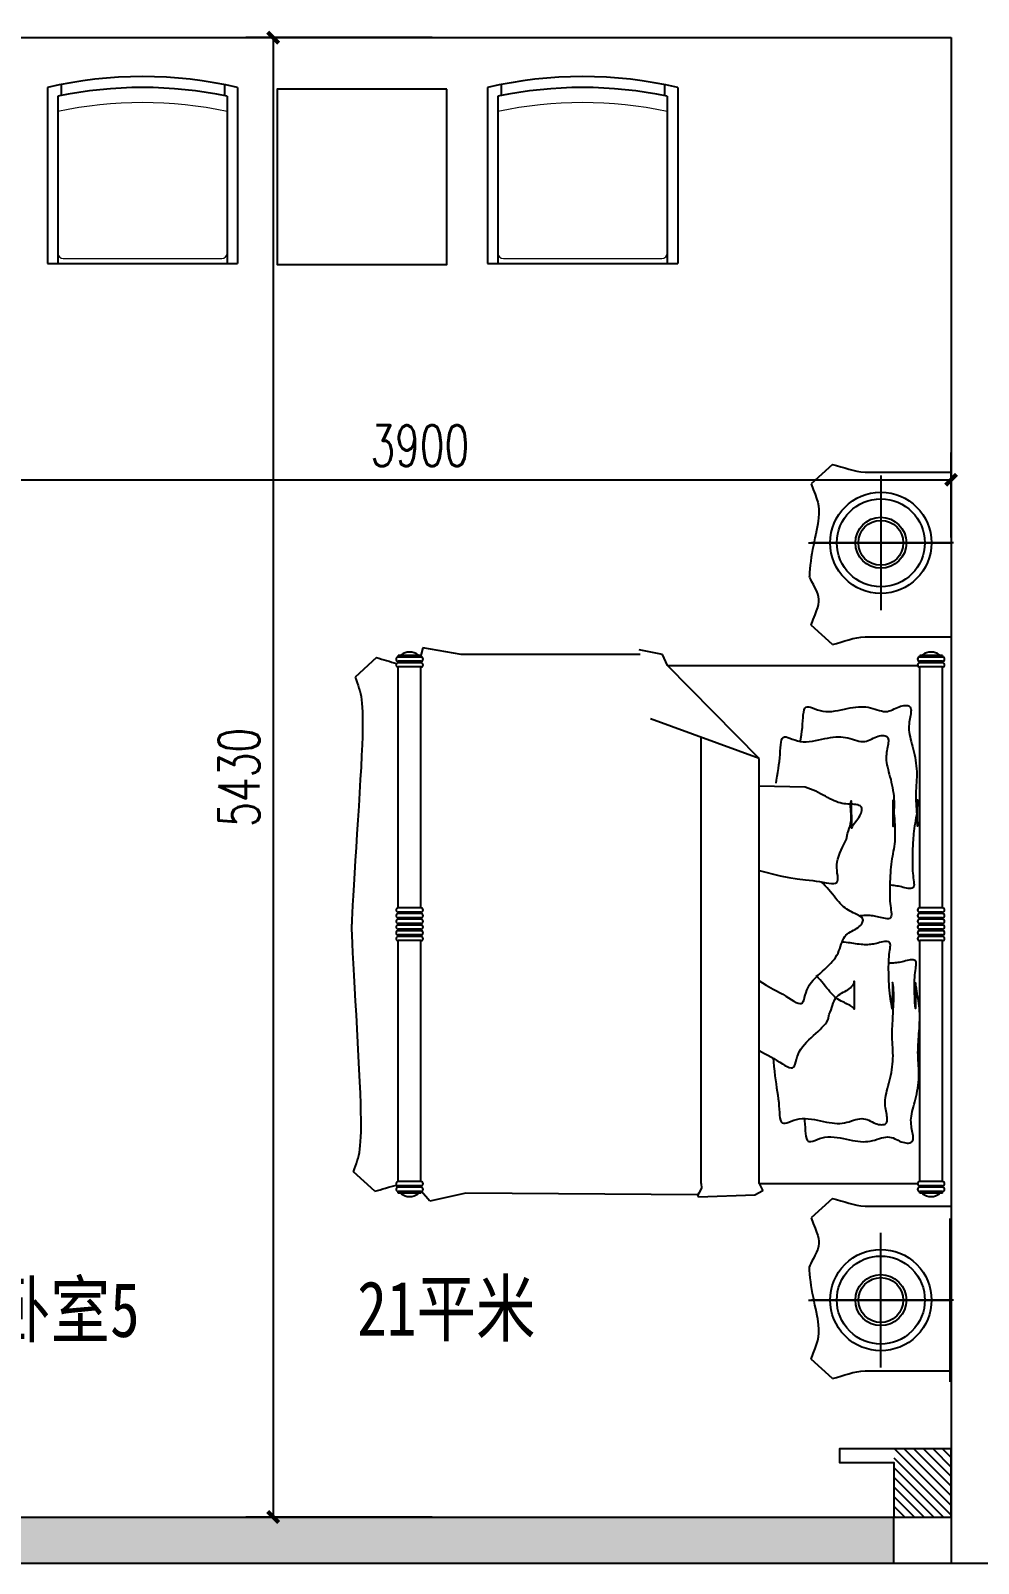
# Model space of a CAD drawing. Header units: millimetres. Extents: x 561810 to 956823, y -438984 to -391712.
# Drawn here: x 577811 to 581290, y -414803 to -409177 of the extents above; entities that cross this region are included whole.
import ezdxf

# ---------------------------------------------------------------- set-up
doc = ezdxf.new("R2010")
doc.units = ezdxf.units.MM
doc.header["$LTSCALE"] = 10
doc.header["$MEASUREMENT"] = 0
doc.layers.get('0').update_dxf_attribs({"linetype": 'CONTINUOUS'})
doc.layers.get('DEFPOINTS').update_dxf_attribs({"color": 1, "linetype": 'CONTINUOUS'})
for name, color, linetype in [('PUB_DIM', 3, 'CONTINUOUS'), ('WALL', 7, 'CONTINUOUS'), ('WINDOW', 4, 'CONTINUOUS'), ('填充', 8, 'CONTINUOUS'), ('墙', 7, 'CONTINUOUS')]:
    doc.layers.add(name, color=color, linetype=linetype)
doc.layers.add('细线', color=250, linetype='CONTINUOUS', lineweight=5)
doc.styles.add('12', font='', dxfattribs={"width": 0.8})
doc.styles.add('_TCH_DIM_T3', font='SIMPLEX', dxfattribs={"width": 0.705882, "bigfont": 'GBCBIG'})
doc.styles.get('12').set_extended_font_data('SimSun')
doc.dimstyles.new('_TCH_ARCH&&100', dxfattribs={"dimtxt": 297.5, "dimasz": 100, "dimexe": 250, "dimexo": 300, "dimgap": 126.25, "dimtad": 1, "dimdec": 0, "dimzin": 0, "dimdsep": 46, "dimtxsty": '_TCH_DIM_T3', "dimblk": 'ARCHTICK', "dimcen": 0.09, "dimclrt": 7, "dimazin": 0, "dimtfac": 1, "dimtdec": 0, "dimtix": 1, "dimtmove": 0, "dimatfit": 3, "dimldrblk": 'ARCHTICK', "dimfxl": 0, "dimtolj": 1, "dimtzin": 0, "dimarcsym": 0})

# ---------------------------------------------------------------- blocks, each defined once
blk = doc.blocks.new('_ARCHTICK')
at = {"color": 0, "linetype": 'ByBlock', "const_width": 0.4}
blk.add_lwpolyline([(-0.5, -0.5), (0.5, 0.5)], dxfattribs=at)
blk = doc.blocks.new('*D916')
at = {"layer": 'DEFPOINTS', "color": 0}
for p in [(581189.9, -410825.4), (577289.9, -410902.8), (581189.9, -411137.8)]:
    blk.add_point(p, dxfattribs=at)
at = {"layer": 'PUB_DIM', "color": 0, "lineweight": -2}
for p, q in [((577289.9, -410802.8), (577289.9, -410725.4)), ((581189.9, -411037.8), (581189.9, -410725.4))]:
    blk.add_line(p, q, dxfattribs=at)
at = {"layer": 'PUB_DIM', "color": 8, "lineweight": -2}
blk.add_line((577289.9, -410825.4), (581189.9, -410825.4), dxfattribs=at)
at = {"layer": 'PUB_DIM', "color": 8, "lineweight": -2, "xscale": 40, "yscale": 40, "zscale": 40, "rotation": 180}
blk.add_blockref('_ARCHTICK', (577289.9, -410825.4), dxfattribs=at)
at = {"layer": 'PUB_DIM', "color": 8, "lineweight": -2, "xscale": 40, "yscale": 40, "zscale": 40}
blk.add_blockref('_ARCHTICK', (581189.9, -410825.4), dxfattribs=at)
at = {"layer": 'PUB_DIM', "color": 142, "insert": (579239.9, -410700.4), "char_height": 150, "attachment_point": 5, "style": '_TCH_DIM_T3'}
blk.add_mtext('\\A1;3900', dxfattribs=at)
blk = doc.blocks.new('*D917')
at = {"layer": 'DEFPOINTS', "color": 0}
for p in [(579384.9, -409202.8), (578701.4, -414632.8), (579384.9, -414632.8)]:
    blk.add_point(p, dxfattribs=at)
at = {"layer": 'PUB_DIM', "color": 0, "lineweight": -2}
for p, q in [((579284.9, -409202.8), (578601.4, -409202.8)), ((579284.9, -414632.8), (578601.4, -414632.8))]:
    blk.add_line(p, q, dxfattribs=at)
at = {"layer": 'PUB_DIM', "color": 8, "lineweight": -2}
blk.add_line((578701.4, -409202.8), (578701.4, -414632.8), dxfattribs=at)
at = {"layer": 'PUB_DIM', "color": 8, "lineweight": -2, "xscale": 40, "yscale": 40, "zscale": 40}
for p, rotation in [((578701.4, -409202.8), 90), ((578701.4, -414632.8), 270)]:
    blk.add_blockref('_ARCHTICK', p, dxfattribs=dict(at, rotation=rotation))
at = {"layer": 'PUB_DIM', "color": 142, "insert": (578576.4, -411917.8), "char_height": 150, "attachment_point": 5, "rotation": 90, "style": '_TCH_DIM_T3'}
blk.add_mtext('\\A1;5430', dxfattribs=at)

msp = doc.modelspace()

# ---------------------------------------------------------------- hatches: boundary and pattern name
h = msp.add_hatch()
h.set_pattern_fill('ANSI31', color=250, scale=200, angle=-90, style=0)
h.set_pattern_definition([(315, (581189.9, -414802.755), (17.6777, 17.6777), [])])
h.paths.add_polyline_path([(580979.9, -414382.8), (580979.9, -414632.8), (581189.9, -414632.8), (581189.9, -414382.8)])
h = msp.add_hatch()
h.set_pattern_fill('AR-CONC', color=250, scale=20, style=0)
h.set_pattern_definition([(50, (579979.9, -414802.76), (143.452, -12.5504), [15, -165]), (355, (579979.9, -414802.76), (-27.7503, 150.4384), [12, -132]), (100.4514, (579991.86, -414803.8), (115.702, 137.888), [12.748, -140.2284]), (46.184, (579979.9, -414762.76), (213.448, -33.104), [22.5, -247.5]), (96.6356, (579997.69, -414765.51), (186.9325, 194.824), [19.122, -210.343]), (351.184, (579979.9, -414762.76), (186.932, 194.824), [18, -198]), (21, (579999.9, -414772.76), (119.3814, -80.5238), [15, -165]), (326, (579999.9, -414772.76), (48.663, 145.03), [12, -132]), (71.4514, (580009.85, -414779.47), (168.0445, 64.506), [12.748, -140.2284]), (37.5, (579979.9, -414802.755), (2.43197, 66.57877), [0, -130.4, 0, -134, 0, -132.5]), (7.5, (579979.9, -414802.755), (52.6139, 78.8823), [0, -76.4, 0, -127.4, 0, -50.5]), (327.5, (579935.3, -414802.755), (106.7645, -4.511), [0, -50, 0, -156, 0, -207]), (317.5, (579915.3, -414802.755), (116.6372, 20.021), [0, -65, 0, -103.6, 0, -147])])
h.paths.add_polyline_path([(574979.9, -414632.8), (574979.9, -414802.8), (575014.9, -414802.8), (580979.9, -414802.8), (580979.9, -414632.8)])

# ---------------------------------------------------------------- linework, layer by layer
at = {"layer": 'WALL'}
for p, q in [((575869.9, -409202.8), (581189.9, -409202.8)), ((581189.9, -409202.8), (581189.9, -414802.8)), ((577289.9, -414632.8), (581189.9, -414632.8))]:
    msp.add_line(p, q, dxfattribs=at)
at = {"layer": 'WINDOW'}
msp.add_line((599009.9, -414802.8), (562009.9, -414802.8), dxfattribs=at)
at = {"layer": '填充', "color": 142, "ltscale": 0.01}
for p, q in [((577923.4, -409374.8), (577923.4, -409415.6)), ((578522.7, -409375.3), (578522.7, -409416.1)), ((579538.9, -409374.8), (579538.9, -409415.6)), ((580138.2, -409375.3), (580138.2, -409416.1)), ((577872.8, -409385.6), (577872.8, -410031.6)), ((577911, -409418.1), (577911, -410031.6)), ((578532.8, -409418.1), (578532.8, -410031.6)), ((578571, -409385.6), (578571, -410031.6)), ((579488.2, -409385.6), (579488.2, -410031.6)), ((579526.4, -409418.1), (579526.4, -410031.6)), ((580148.2, -409418.1), (580148.2, -410031.6)), ((580186.4, -409385.6), (580186.4, -410031.6)), ((577872.8, -410031.6), (578571, -410031.6)), ((579488.2, -410031.6), (580186.4, -410031.6)), ((580755, -410769.4), (580676.5, -410840.4)), ((580874.2, -410797.6), (581189.9, -410797.6)), ((580932, -410810.1), (580932, -411303.9)), ((580666, -411057), (581186.1, -411057)), ((581198.1, -411057), (580678, -411057)), ((580755, -411430.1), (580676.5, -411359.1)), ((580874.2, -411401.9), (581189.9, -411401.9)), ((579250.7, -411442), (579244, -411470.9)), ((579391.2, -411466.4), (579250.7, -411442)), ((580130.5, -411466.4), (580045.4, -411449.4)), ((579080.7, -411478.5), (579002.3, -411549.5)), ((579160.5, -411476.1), (579160.5, -411470.9)), ((579244, -411470.9), (579160.5, -411470.9)), ((579160.5, -411470.9), (579160.5, -411476.1)), ((579244, -411476.1), (579160.5, -411476.1)), ((579160.5, -411497), (579160.5, -411491.8)), ((579160.5, -411491.8), (579160.5, -411497)), ((579244, -411491.8), (579160.5, -411491.8)), ((579244, -411497), (579160.5, -411497)), ((579244, -411512.7), (579160.5, -411512.7)), ((579160.5, -412397.1), (579160.5, -411512.7)), ((579170.9, -411468.2), (579170.9, -411470.9)), ((579233.6, -411468.2), (579233.6, -411470.9)), ((579244, -411476.1), (579244, -411470.9)), ((579244, -411470.9), (579244, -411476.1)), ((579244, -411497), (579244, -411491.8)), ((579244, -411491.8), (579244, -411497)), ((579244, -411491.8), (579244, -411497)), ((579244, -412397.1), (579244, -411512.7)), ((580048.2, -411466.4), (579391.2, -411466.4)), ((580149.5, -411506.7), (580130.5, -411466.4)), ((580149.5, -411506.7), (581067.1, -411506.7)), ((580485.9, -411849.2), (580149.5, -411506.7)), ((581158.3, -411470.9), (581074.7, -411470.9)), ((581074.7, -411476.1), (581074.7, -411470.9)), ((581074.7, -411470.9), (581074.7, -411476.1)), ((581158.3, -411476.1), (581074.7, -411476.1)), ((581158.3, -411491.8), (581074.7, -411491.8)), ((581074.7, -411497), (581074.7, -411491.8)), ((581074.7, -411491.8), (581074.7, -411497)), ((581158.3, -411497), (581074.7, -411497)), ((581158.3, -411512.7), (581074.7, -411512.7)), ((581074.7, -412397.1), (581074.7, -411512.7)), ((581085.2, -411468.2), (581085.2, -411470.9)), ((581147.8, -411468.2), (581147.8, -411470.9)), ((581158.3, -411476.1), (581158.3, -411470.9)), ((581158.3, -411470.9), (581158.3, -411476.1)), ((581158.3, -411497), (581158.3, -411491.8)), ((581158.3, -411491.8), (581158.3, -411497)), ((581158.3, -411491.8), (581158.3, -411497)), ((581158.3, -412397.1), (581158.3, -411512.7)), ((580485.9, -411849.2), (580086.8, -411703.4)), ((580272.9, -413408.7), (580272.9, -411771.4)), ((580485.9, -413408.7), (580485.9, -411849.2)), ((579244, -412397.1), (579160.5, -412397.1)), ((579160.5, -412418), (579160.5, -412412.8)), ((579160.5, -412418), (579160.5, -412412.8)), ((579244, -412412.8), (579160.5, -412412.8)), ((579244, -412418), (579244, -412412.8)), ((579244, -412418), (579244, -412412.8)), ((581158.3, -412397.1), (581074.7, -412397.1)), ((581158.3, -412412.8), (581074.7, -412412.8)), ((581074.7, -412418), (581074.7, -412412.8)), ((581074.7, -412418), (581074.7, -412412.8)), ((581158.3, -412418), (581158.3, -412412.8)), ((581158.3, -412418), (581158.3, -412412.8)), ((579244, -412418), (579160.5, -412418)), ((579160.5, -412438.9), (579160.5, -412433.7)), ((579160.5, -412438.9), (579160.5, -412433.7)), ((579244, -412433.7), (579160.5, -412433.7)), ((579244, -412438.9), (579160.5, -412438.9)), ((579160.5, -412459.8), (579160.5, -412454.6)), ((579244, -412454.6), (579160.5, -412454.6)), ((579244, -412459.8), (579160.5, -412459.8)), ((579244, -412438.9), (579244, -412433.7)), ((579244, -412438.9), (579244, -412433.7)), ((579244, -412459.8), (579244, -412454.6)), ((579244, -412459.8), (579244, -412454.6)), ((581158.3, -412418), (581074.7, -412418)), ((581158.3, -412433.7), (581074.7, -412433.7)), ((581074.7, -412438.9), (581074.7, -412433.7)), ((581074.7, -412438.9), (581074.7, -412433.7)), ((581158.3, -412438.9), (581074.7, -412438.9)), ((581158.3, -412454.6), (581074.7, -412454.6)), ((581074.7, -412459.8), (581074.7, -412454.6)), ((581158.3, -412459.8), (581074.7, -412459.8)), ((581158.3, -412438.9), (581158.3, -412433.7)), ((581158.3, -412438.9), (581158.3, -412433.7)), ((581158.3, -412459.8), (581158.3, -412454.6)), ((581158.3, -412459.8), (581158.3, -412454.6)), ((579160.5, -412480.7), (579160.5, -412475.5)), ((579160.5, -412480.7), (579160.5, -412475.5)), ((579244, -412475.5), (579160.5, -412475.5)), ((579244, -412480.7), (579160.5, -412480.7)), ((579160.5, -412501.6), (579160.5, -412496.4)), ((579160.5, -412501.6), (579160.5, -412496.4)), ((579244, -412496.4), (579160.5, -412496.4)), ((579244, -412501.6), (579160.5, -412501.6)), ((579244, -412517.2), (579160.5, -412517.2)), ((579160.5, -413401.7), (579160.5, -412517.2)), ((579244, -412480.7), (579244, -412475.5)), ((579244, -412480.7), (579244, -412475.5)), ((579244, -412501.6), (579244, -412496.4)), ((579244, -412501.6), (579244, -412496.4)), ((579244, -413401.7), (579244, -412517.2)), ((581158.3, -412475.5), (581074.7, -412475.5)), ((581074.7, -412480.7), (581074.7, -412475.5)), ((581074.7, -412480.7), (581074.7, -412475.5)), ((581158.3, -412480.7), (581074.7, -412480.7)), ((581158.3, -412496.4), (581074.7, -412496.4)), ((581074.7, -412501.6), (581074.7, -412496.4)), ((581074.7, -412501.6), (581074.7, -412496.4)), ((581158.3, -412501.6), (581074.7, -412501.6)), ((581158.3, -412517.2), (581074.7, -412517.2)), ((581074.7, -413401.7), (581074.7, -412517.2)), ((581158.3, -412480.7), (581158.3, -412475.5)), ((581158.3, -412480.7), (581158.3, -412475.5)), ((581158.3, -412501.6), (581158.3, -412496.4)), ((581158.3, -412501.6), (581158.3, -412496.4)), ((581158.3, -413401.7), (581158.3, -412517.2)), ((579074.6, -413436.8), (578996.1, -413365.9)), ((579156.8, -413421.6), (579156.8, -413416.4)), ((579244, -413401.7), (579160.5, -413401.7)), ((579244, -413417.3), (579160.5, -413417.3)), ((579160.5, -413422.6), (579160.5, -413417.3)), ((579244, -413422.6), (579160.5, -413422.6)), ((579244, -413422.6), (579244, -413417.3)), ((579244, -413422.6), (579244, -413417.3)), ((580273.7, -413425.2), (580264.4, -413443.8)), ((580272.9, -413408.7), (580273.7, -413425.2)), ((580485.9, -413408.7), (581066.9, -413408.7)), ((580485.9, -413408.7), (580499.2, -413435.9)), ((581158.3, -413401.7), (581074.7, -413401.7)), ((581158.3, -413417.3), (581074.7, -413417.3)), ((581074.7, -413422.6), (581074.7, -413417.3)), ((581158.3, -413422.6), (581074.7, -413422.6)), ((581158.3, -413422.6), (581158.3, -413417.3)), ((581158.3, -413422.6), (581158.3, -413417.3)), ((579244, -413438.2), (579160.5, -413438.2)), ((579160.5, -413443.5), (579160.5, -413438.2)), ((579244, -413443.5), (579160.5, -413443.5)), ((579170.9, -413446.2), (579170.9, -413443.5)), ((579233.6, -413446.2), (579233.6, -413443.5)), ((579244, -413443.5), (579244, -413438.2)), ((579276.1, -413473.8), (579246.2, -413437.9)), ((579408.6, -413443.5), (579276.1, -413473.8)), ((580259.6, -413449.8), (579408.6, -413443.5)), ((580259.6, -413449.8), (580262.3, -413458.5)), ((580264.4, -413443.8), (580259.8, -413450.5)), ((580468.9, -413451.1), (580262.3, -413458.5)), ((580499.2, -413435.9), (580468.9, -413451.1)), ((580755, -413463.4), (580676.5, -413534.4)), ((581158.3, -413438.2), (581074.7, -413438.2)), ((581074.7, -413443.5), (581074.7, -413438.2)), ((581158.3, -413443.5), (581074.7, -413443.5)), ((581085.2, -413446.2), (581085.2, -413443.5)), ((581147.8, -413446.2), (581147.8, -413443.5)), ((581158.3, -413443.5), (581158.3, -413438.2)), ((580874.2, -413491.6), (581189.9, -413491.6)), ((581186.1, -414136.5), (581186.1, -413536.5)), ((580932, -414083.4), (580932, -413589.6)), ((580666, -413836.5), (581186.1, -413836.5)), ((581198.1, -413836.5), (580678, -413836.5)), ((580755, -414124.1), (580676.5, -414053.1)), ((580874.2, -414095.9), (581189.9, -414095.9)), ((580979.9, -414802.8), (580979.9, -414632.8))]:
    msp.add_line(p, q, dxfattribs=at)
msp.add_lwpolyline([(579338.6, -409392.3), (578715.8, -409392.3), (578715.8, -410035.1), (579338.6, -410035.1)], close=True, dxfattribs=at)
msp.add_lwpolyline([(581189.9, -414632.8), (581189.9, -414382.8), (580779.9, -414382.8), (580779.9, -414432.8), (580979.9, -414432.8), (580979.9, -414632.8)], dxfattribs=at)
msp.add_lwpolyline([(581189.9, -414632.8), (581189.9, -414382.8), (580779.9, -414382.8), (580779.9, -414432.8), (580979.9, -414432.8), (580979.9, -414632.8)], dxfattribs=at)
msp.add_circle((580932, -411057), 185.9, dxfattribs=at)
for centre, radius, start, end in [((578221.9, -410889), 1543.4, 76.9271, 103.0729), ((579837.3, -410889), 1543.4, 76.9271, 103.0729), ((578221.9, -410889), 1503.4, 78.0651, 101.9349), ((579837.3, -410889), 1503.4, 78.0651, 101.9349), ((579202.2, -411510), 52.2, 53.1301, 126.8699), ((581116.5, -411510), 52.2, 53.1301, 126.8699), ((579160.5, -411484), 7.83, 90, 270), ((579160.5, -411504.9), 7.83, 90, 270), ((579244, -411484), 7.83, 270, 90), ((579244, -411504.9), 7.83, 270, 90), ((581074.7, -411484), 7.83, 90, 270), ((581074.7, -411504.9), 7.83, 90, 270), ((581158.3, -411484), 7.83, 270, 90), ((581158.3, -411504.9), 7.83, 270, 90), ((579160.5, -412405), 7.83, 90, 270), ((579244, -412405), 7.83, 270, 90), ((581074.7, -412405), 7.83, 90, 270), ((581158.3, -412405), 7.83, 270, 90), ((579160.5, -412425.8), 7.83, 90, 270), ((579160.5, -412446.7), 7.83, 90, 270), ((579160.5, -412467.6), 7.83, 90, 270), ((579244, -412425.8), 7.83, 270, 90), ((579244, -412446.7), 7.83, 270, 90), ((579244, -412467.6), 7.83, 270, 90), ((581074.7, -412425.8), 7.83, 90, 270), ((581074.7, -412446.7), 7.83, 90, 270), ((581074.7, -412467.6), 7.83, 90, 270), ((581158.3, -412425.8), 7.83, 270, 90), ((581158.3, -412446.7), 7.83, 270, 90), ((581158.3, -412467.6), 7.83, 270, 90), ((579160.5, -412488.5), 7.83, 90, 270), ((579160.5, -412509.4), 7.83, 90, 270), ((579244, -412488.5), 7.83, 270, 90), ((579244, -412509.4), 7.83, 270, 90), ((581074.7, -412488.5), 7.83, 90, 270), ((581074.7, -412509.4), 7.83, 90, 270), ((581158.3, -412488.5), 7.83, 270, 90), ((581158.3, -412509.4), 7.83, 270, 90), ((579160.5, -413409.5), 7.83, 90, 270), ((579160.5, -413430.4), 7.83, 90, 270), ((579244, -413409.5), 7.83, 270, 90), ((579244, -413430.4), 7.83, 270, 90), ((581074.7, -413409.5), 7.83, 90, 270), ((581074.7, -413430.4), 7.83, 90, 270), ((581158.3, -413409.5), 7.83, 270, 90), ((581158.3, -413430.4), 7.83, 270, 90), ((579202.2, -413404.4), 52.2, 233.1301, 306.8699), ((581116.5, -413404.4), 52.2, 233.1301, 306.8699)]:
    msp.add_arc(centre, radius, start, end, dxfattribs=at)
msp.add_ellipse((580932, -413836.5), major_axis=(131.4, 131.4), ratio=1, start_param=1.57079632679484, end_param=7.853981633974424, dxfattribs=at)
for points, knots in [([(580755, -410769.4), (580794.5, -410779.2), (580836.7, -410797.7), (580879.8, -410797.7), (580882.7, -410797.6)], [0, 0, 0, 0, 119.139047, 127.45857, 127.45857, 127.45857, 127.45857]), ([(580676.5, -410840.4), (580698.3, -410900.6), (580720.9, -410940.7), (580670.1, -411110.1), (580670.4, -411179.7), (580670.4, -411179.7)], [0, 0, 0, 0, 178.169252, 382.130033, 382.13034, 382.13034, 382.13034, 382.13034]), ([(580676.5, -411359.1), (580698.3, -411298.8), (580720.9, -411258.7), (580670.1, -411189.4), (580670.4, -411179.7), (580670.4, -411179.7)], [0, 0, 0, 0, 178.169252, 382.130033, 382.13034, 382.13034, 382.13034, 382.13034]), ([(580755, -411430.1), (580794.5, -411420.3), (580836.7, -411401.8), (580879.8, -411401.8), (580882.7, -411401.9)], [0, 0, 0, 0, 119.139047, 127.45857, 127.45857, 127.45857, 127.45857]), ([(579002.3, -411549.5), (579024.1, -411609.7), (579046.6, -411649.8), (578989.7, -412387.5), (578990, -412457.2), (578990, -412457.2)], [0, 0, 0, 0, 178.169252, 382.130033, 382.13034, 382.13034, 382.13034, 382.13034]), ([(579002.3, -411549.5), (579024.1, -411609.7), (579046.6, -411649.8), (578989.7, -412387.5), (578990, -412457.2), (578990, -412457.2)], [0, 0, 0, 0, 178.169252, 382.130033, 382.13034, 382.13034, 382.13034, 382.13034]), ([(579002.3, -411549.5), (579024.1, -411609.7), (579046.6, -411649.8), (578989.7, -412387.5), (578990, -412457.2), (578990, -412457.2)], [0, 0, 0, 0, 178.169252, 382.130033, 382.13034, 382.13034, 382.13034, 382.13034]), ([(578996.1, -413365.9), (579017.9, -413305.6), (579040.5, -413265.5), (578989.7, -412526.8), (578990, -412457.2), (578990, -412457.2)], [0, 0, 0, 0, 178.169252, 382.130033, 382.13034, 382.13034, 382.13034, 382.13034]), ([(580755, -413463.4), (580794.5, -413473.2), (580836.7, -413491.7), (580879.8, -413491.7), (580882.7, -413491.6)], [0, 0, 0, 0, 119.139047, 127.45857, 127.45857, 127.45857, 127.45857]), ([(580676.5, -413534.4), (580698.3, -413594.7), (580720.9, -413634.8), (580670.1, -413704.1), (580670.4, -413713.8), (580670.4, -413713.8)], [0, 0, 0, 0, 178.169252, 382.130033, 382.13034, 382.13034, 382.13034, 382.13034]), ([(580676.5, -414053.1), (580698.3, -413992.8), (580720.9, -413952.7), (580670.1, -413783.4), (580670.4, -413713.8), (580670.4, -413713.8)], [0, 0, 0, 0, 178.169252, 382.130033, 382.13034, 382.13034, 382.13034, 382.13034]), ([(580755, -414124.1), (580794.5, -414114.3), (580836.7, -414095.8), (580879.8, -414095.8), (580882.7, -414095.9)], [0, 0, 0, 0, 119.139047, 127.45857, 127.45857, 127.45857, 127.45857])]:
    msp.add_open_spline(points, degree=3, knots=knots, dxfattribs=at)
for points in [[(579080.7, -411478.5), (579105.3, -411484.6), (579129.8, -411493.6), (579154.5, -411499.8)], [(579074.6, -413436.8), (579101, -413430.3), (579127.5, -413420.4), (579154.2, -413414.2)]]:
    msp.add_open_spline(points, degree=3, dxfattribs=at)
at = {"layer": '墙', "color": 250}
for points in [[(580637, -411786), (580638.8, -411774.8), (580640.8, -411761.4), (580642.5, -411748.3), (580643.9, -411735.4), (580645, -411722.7), (580645.8, -411710.3), (580646.6, -411698.6), (580647.5, -411687.9), (580648.8, -411678.4), (580650.7, -411670.5), (580653.3, -411664.4), (580656.8, -411660.4), (580661.5, -411658.6), (580667.2, -411658.8), (580674, -411660.5), (580681.5, -411663.2), (580689.9, -411666.5), (580699.1, -411669.9), (580708.8, -411672.9), (580719.1, -411675.2), (580729.9, -411676.3), (580741, -411676.4), (580752.3, -411675.5), (580763.8, -411674.1), (580775.3, -411672.1), (580786.8, -411669.8), (580798, -411667.4), (580809, -411665.1), (580819.6, -411663), (580829.9, -411661.2), (580839.8, -411659.9), (580849.4, -411658.9), (580858.7, -411658.4), (580867.8, -411658.4), (580876.8, -411659.1), (580885.5, -411660.3), (580894.1, -411662.2), (580902.6, -411664.6), (580910.9, -411667.1), (580919, -411669.8), (580926.8, -411672.2), (580934.5, -411674.2), (580941.9, -411675.5), (580949, -411676), (580955.9, -411675.5), (580962.5, -411674.1), (580968.9, -411672.1), (580975.1, -411669.5), (580981.1, -411666.6), (580987.1, -411663.7), (580993, -411660.9), (580998.9, -411658.4), (581004.7, -411656.4), (581010.5, -411654.8), (581016.1, -411653.9), (581021.3, -411653.5), (581026.2, -411653.6), (581030.6, -411654.3), (581034.4, -411655.6), (581037.5, -411657.5), (581039.8, -411660.1), (581041.4, -411663.1), (581042.4, -411666.8), (581042.8, -411670.8), (581042.7, -411675.4), (581042.3, -411680.3), (581041.5, -411685.5), (581040.6, -411691.1), (581039.5, -411696.9), (581038.3, -411702.9), (581037.2, -411709.2), (581036.1, -411715.8), (581035.4, -411722.6), (581034.9, -411729.7), (581034.8, -411737), (581035.1, -411744.6), (581036.1, -411752.5), (581037.5, -411760.6), (581039.3, -411769), (581041.4, -411777.7), (581043.7, -411786.5), (581046.2, -411795.7), (581048.7, -411805), (581051.1, -411814.6), (581053.5, -411824.5), (581055.6, -411834.5), (581057.6, -411844.6), (581059.4, -411854.9), (581060.9, -411865.3), (581062.1, -411875.7), (581063, -411886.1), (581063.5, -411896.5), (581063.6, -411906.8), (581063.5, -411917), (581063.1, -411927.1), (581062.5, -411937.2), (581061.9, -411947.1), (581061.3, -411957), (581060.8, -411966.9), (581060.5, -411976.6), (581060.4, -411986.3), (581060.5, -411995.9), (581060.8, -412005.5), (581061.3, -412015.1), (581061.9, -412024.8), (581062.5, -412034.5), (581063.3, -412044.4), (581064, -412054.5), (581064.8, -412064.7), (581065.4, -412075.1), (581066, -412086.5), (581066.4, -412096.9), (581066.7, -412000.5), (581066.7, -412010.7), (581066.4, -412020.7), (581065.9, -412030.4), (581065, -412039.7), (581063.8, -412048.8), (581062.4, -412057.8), (581060.8, -412066.7), (581059.2, -412075.7), (581057.5, -412085.9), (581055.9, -412095.2), (581054.4, -412105), (581053.1, -412115.1), (581051.9, -412125.6), (581050.9, -412146.9), (581050, -412157.9), (581049.3, -412168.9), (581048.7, -412180), (581048.3, -412191), (581048, -412201.9), (581047.7, -412212.6), (581047.6, -412223), (581047.6, -412233.1), (581047.8, -412242.9), (581048.1, -412252.4), (581048.6, -412261.5), (581049.2, -412270.2), (581050.1, -412278.6), (581051.1, -412286.5), (581052.1, -412293.9), (581053, -412300.7), (581053.7, -412306.8), (581053.8, -412312.2), (581053.4, -412316.8), (581052.1, -412320.5), (581050, -412323.3), (581046.7, -412325), (581042.6, -412325.8), (581037.7, -412325.9), (581032.2, -412325.4), (581026.4, -412324.4), (581020.3, -412323.1), (581014.1, -412321.7), (581008.1, -412320.2), (581002.4, -412318.8), (580996.9, -412317.6), (580991.6, -412316.6), (580986.4, -412315.7), (580981.2, -412314.9), (580975.9, -412314.4), (580970.4, -412314.1), (580964.9, -412314)], [(580547.6, -411939.6), (580549.1, -411928.6), (580551.4, -411913.7), (580553.6, -411899.4), (580555.8, -411885.6), (580557.8, -411872.2), (580559.5, -411859.1), (580560.9, -411846.2), (580562, -411833.4), (580562.8, -411821.1), (580563.6, -411809.4), (580564.5, -411798.7), (580565.8, -411789.2), (580567.7, -411781.3), (580570.3, -411775.1), (580573.8, -411771.1), (580578.5, -411769.4), (580584.2, -411769.6), (580590.9, -411771.3), (580598.5, -411774), (580606.9, -411777.2), (580616.1, -411780.6), (580625.8, -411783.7), (580636.1, -411785.9), (580646.9, -411787.1), (580658, -411787.1), (580669.3, -411786.3), (580680.8, -411784.8), (580692.3, -411782.8), (580703.8, -411780.6), (580715, -411778.2), (580726, -411775.8), (580736.6, -411773.8), (580746.9, -411772), (580756.8, -411770.6), (580766.4, -411769.7), (580775.7, -411769.2), (580784.8, -411769.2), (580793.7, -411769.8), (580802.5, -411771.1), (580811.1, -411773), (580819.6, -411775.3), (580827.9, -411777.9), (580835.9, -411780.5), (580843.8, -411782.9), (580851.5, -411784.9), (580858.9, -411786.3), (580866, -411786.8), (580872.9, -411786.3), (580879.5, -411784.9), (580885.9, -411782.8), (580892.1, -411780.3), (580898.1, -411777.4), (580904.1, -411774.5), (580910, -411771.7), (580915.9, -411769.1), (580921.7, -411767.1), (580927.5, -411765.6), (580933.1, -411764.6), (580938.3, -411764.2), (580943.2, -411764.4), (580947.6, -411765.1), (580951.4, -411766.4), (580954.5, -411768.3), (580956.8, -411770.8), (580958.4, -411773.9), (580959.4, -411777.5), (580959.8, -411781.6), (580959.7, -411786.1), (580959.3, -411791), (580958.5, -411796.3), (580957.6, -411801.8), (580956.4, -411807.6), (580955.3, -411813.7), (580954.1, -411820), (580953.1, -411826.6), (580952.3, -411833.4), (580951.9, -411840.5), (580951.8, -411847.8), (580952.1, -411855.4), (580953.1, -411863.3), (580954.5, -411871.4), (580956.3, -411879.8), (580958.4, -411888.4), (580960.7, -411897.3), (580963.1, -411906.4), (580965.6, -411915.8), (580968.1, -411925.4), (580970.4, -411935.2), (580972.6, -411945.2), (580974.6, -411955.4), (580976.4, -411965.7), (580977.9, -411976.1), (580979.1, -411986.5), (580980, -411996.9), (580980.5, -412007.2), (580980.6, -412017.5), (580980.4, -412027.7), (580980.1, -412037.9), (580979.5, -412047.9), (580978.9, -412057.9), (580978.3, -412067.8), (580977.8, -412078.7), (580977.5, -412088.4), (580977.4, -412098.1), (580977.5, -412001), (580977.8, -412010.6), (580978.3, -412020.2), (580978.9, -412029.9), (580979.5, -412039.7), (580980.3, -412049.5), (580981, -412059.6), (580981.7, -412069.8), (580982.4, -412081.2), (580983, -412091.6), (580983.4, -412102), (580983.7, -412112.4), (580983.7, -412122.5), (580983.4, -412143.1), (580982.9, -412152.8), (580982, -412162.1), (580980.8, -412171.2), (580979.4, -412180.2), (580977.8, -412189.1), (580976.2, -412198.1), (580974.5, -412207.2), (580972.9, -412216.6), (580971.4, -412226.3), (580970.1, -412236.4), (580968.9, -412246.9), (580967.9, -412257.7), (580967, -412268.6), (580966.3, -412279.7), (580965.7, -412290.8), (580965.3, -412301.8), (580964.9, -412312.7), (580964.7, -412323.3), (580964.6, -412333.7), (580964.6, -412343.9), (580964.8, -412353.7), (580965.1, -412363.1), (580965.6, -412372.3), (580966.2, -412381), (580967.1, -412389.3), (580968.1, -412397.2), (580969.1, -412404.6), (580970, -412411.4), (580970.7, -412417.6), (580970.8, -412423), (580970.4, -412427.6), (580969.1, -412431.3), (580967, -412434), (580963.7, -412435.8), (580959.6, -412436.6), (580954.7, -412436.7), (580949.2, -412436.2), (580943.3, -412435.2), (580937.3, -412433.9), (580931.1, -412432.4), (580925.1, -412431), (580919.4, -412429.6), (580913.9, -412428.4), (580908.6, -412427.3), (580903.4, -412426.4), (580898.2, -412425.7), (580892.9, -412425.2), (580887.4, -412424.9), (580881.8, -412424.8), (580875.8, -412425), (580869.6, -412425.3), (580863.2, -412425.9), (580856.6, -412426.6), (580854.7, -412426.8)], [(580485.9, -412259.6), (580561.9, -412278.7), (580594.3, -412285.5), (580625.4, -412290.8), (580655.1, -412294.5), (580668.6, -412295.6), (580681.8, -412296.9), (580694.7, -412298.5), (580707.3, -412300.5), (580719.5, -412302.5), (580731.1, -412304.4), (580741.7, -412306), (580751.2, -412306.9), (580759.4, -412306.9), (580765.9, -412305.8), (580770.6, -412303.2), (580773.4, -412299.1), (580774.5, -412293.5), (580774.5, -412286.5), (580773.6, -412278.5), (580772.3, -412269.6), (580771.1, -412259.9), (580770.4, -412249.8), (580770.5, -412239.2), (580771.9, -412228.5), (580774.4, -412217.7), (580777.8, -412206.8), (580781.9, -412196), (580786.5, -412185.2), (580791.3, -412174.6), (580796.3, -412164.2), (580801, -412154), (580805.5, -412144.2), (580809.6, -412124.1), (580813.2, -412114.7), (580816.3, -412105.6), (580819, -412096.6), (580821, -412087.8), (580822.5, -412078.9), (580823.3, -412069.1), (580823.4, -412060.3), (580823.1, -412051.5), (580822.4, -412042.8), (580821.8, -412034.3), (580821.2, -412026.1), (580821, -412018.2), (580821.4, -412010.7), (580822.6, -412003.6), (580824.6, -412103.8), (580827.5, -412097.7), (580831, -412091.9), (580834.9, -412086.5), (580839.1, -412081.2), (580843.3, -412075.1), (580847.4, -412070), (580851.2, -412064.8), (580854.5, -412059.6), (580857.3, -412054.3), (580859.5, -412049.1), (580861.2, -412044.1), (580862.1, -412039.3), (580862.4, -412034.9), (580862, -412030.9), (580860.9, -412027.4), (580859, -412024.6), (580856.3, -412022.3), (580853, -412020.6), (580849.2, -412019.2), (580844.7, -412018.2), (580839.9, -412017.5), (580834.6, -412017.1), (580829, -412016.7), (580823.1, -412016.5), (580816.9, -412016.2), (580810.5, -412015.9), (580803.9, -412015.4), (580797.1, -412014.6), (580790.1, -412013.4), (580782.9, -412011.8), (580775.6, -412009.7), (580768.1, -412007), (580760.6, -412003.8), (580752.8, -412000.1), (580744.9, -411996.1), (580736.8, -411991.8), (580728.5, -411987.3), (580719.9, -411982.7), (580711.1, -411978.1), (580702.1, -411973.5), (580692.9, -411969.1), (580683.4, -411964.8), (580673.8, -411960.8), (580664.1, -411956.9), (580654.2, -411953.4), (580485.9, -411950.1)], [(580484.4, -412663.1), (580511, -412680), (580536.9, -412695), (580548.9, -412701.2), (580560.5, -412707.6), (580571.8, -412714), (580582.7, -412720.7), (580593.2, -412727.3), (580603.1, -412733.6), (580612.3, -412739.1), (580620.7, -412743.7), (580628.2, -412746.8), (580634.7, -412748.3), (580640, -412747.8), (580644.2, -412745.1), (580647.4, -412740.3), (580650, -412733.9), (580652.3, -412726.2), (580654.6, -412717.5), (580657.3, -412708.1), (580660.5, -412698.4), (580664.8, -412688.8), (580670.2, -412679.4), (580676.7, -412670.4), (580684, -412661.7), (580692, -412653.3), (580700.4, -412645.2), (580709, -412637.3), (580717.6, -412629.6), (580725.9, -412622.1), (580733.8, -412614.8), (580741.3, -412607.5), (580748.2, -412600.3), (580754.7, -412593.1), (580760.6, -412585.9), (580765.9, -412578.5), (580770.7, -412570.9), (580774.8, -412563.1), (580778.4, -412555), (580781.5, -412546.8), (580784.3, -412538.6), (580786.9, -412530.5), (580789.6, -412522.7), (580792.5, -412515.4), (580795.8, -412508.6), (580799.6, -412502.5), (580804, -412497.3), (580809, -412492.8), (580814.5, -412488.8), (580820.2, -412485.3), (580826.1, -412482.1), (580832, -412479), (580837.7, -412475.9), (580843.2, -412472.7), (580848.3, -412469.1), (580852.9, -412465.4), (580857, -412461.4), (580860.4, -412457.4), (580863.2, -412453.4), (580865.2, -412449.4), (580866.4, -412445.6), (580866.6, -412442), (580866, -412438.6), (580864.4, -412435.5), (580862.1, -412432.6), (580859, -412429.8), (580855.3, -412427.2), (580851.1, -412424.7), (580846.4, -412422.2), (580841.4, -412419.7), (580836, -412417.2), (580830.4, -412414.6), (580824.7, -412411.8), (580818.8, -412408.7), (580812.8, -412405.3), (580806.8, -412401.5), (580800.8, -412397.3), (580794.9, -412392.5), (580789.1, -412387.1), (580783.3, -412381.2), (580777.6, -412374.8), (580771.9, -412368), (580766.1, -412360.9), (580760.2, -412353.6), (580754.1, -412346), (580747.8, -412338.4), (580741.2, -412330.7), (580734.4, -412323), (580727.3, -412315.4), (580720.1, -412307.9), (580713.4, -412301.5)], [(580537.3, -412948.9), (580538.1, -412961.5), (580539.5, -412979.3), (580541.2, -412996.5), (580543.1, -413012.8), (580545.2, -413028.4), (580547.4, -413043.3), (580549.6, -413057.6), (580551.8, -413071.4), (580553.8, -413084.8), (580555.6, -413097.9), (580557, -413110.8), (580558, -413123.6), (580558.8, -413135.9), (580559.6, -413147.6), (580560.5, -413158.3), (580561.8, -413167.8), (580563.7, -413175.7), (580566.3, -413181.8), (580569.9, -413185.8), (580574.6, -413187.6), (580580.3, -413187.4), (580587, -413185.7), (580594.6, -413183), (580603, -413179.7), (580612.1, -413176.3), (580621.9, -413173.3), (580632.2, -413171), (580642.9, -413169.9), (580654, -413169.9), (580665.4, -413170.7), (580676.9, -413172.2), (580688.4, -413174.1), (580699.8, -413176.4), (580711.1, -413178.8), (580722.1, -413181.1), (580732.7, -413183.2), (580742.9, -413185), (580752.8, -413186.4), (580762.4, -413187.3), (580771.8, -413187.8), (580780.9, -413187.8), (580789.8, -413187.1), (580798.5, -413185.9), (580807.2, -413184), (580815.6, -413181.7), (580823.9, -413179.1), (580832, -413176.4), (580839.9, -413174), (580847.5, -413172), (580854.9, -413170.7), (580862.1, -413170.2), (580868.9, -413170.7), (580875.5, -413172.1), (580881.9, -413174.2), (580888.1, -413176.7), (580894.2, -413179.6), (580900.1, -413182.5), (580906, -413185.3), (580911.9, -413187.8), (580917.8, -413189.9), (580923.5, -413191.4), (580929.1, -413192.3), (580934.4, -413192.8), (580939.3, -413192.6), (580943.6, -413191.9), (580947.4, -413190.6), (580950.5, -413188.7), (580952.8, -413186.2), (580954.4, -413183.1), (580955.4, -413179.5), (580955.8, -413175.4), (580955.8, -413170.8), (580955.3, -413165.9), (580954.6, -413160.7), (580953.6, -413155.1), (580952.5, -413149.3), (580951.3, -413143.3), (580950.2, -413137), (580949.2, -413130.4), (580948.4, -413123.6), (580947.9, -413116.5), (580947.8, -413109.2), (580948.2, -413101.6), (580949.1, -413093.7), (580950.5, -413085.6), (580952.3, -413077.2), (580954.4, -413068.6), (580956.7, -413059.7), (580959.2, -413050.6), (580961.7, -413041.2), (580964.2, -413031.6), (580966.5, -413021.8), (580968.7, -413011.7), (580970.7, -413001.6), (580972.4, -412991.3), (580973.9, -412980.9), (580975.1, -412970.5), (580976, -412960.1), (580976.5, -412949.7), (580976.7, -412939.4), (580976.5, -412929.2), (580976.1, -412919.1), (580975.6, -412909), (580974.9, -412899.1), (580974.3, -412889.2), (580973.8, -412879.4), (580973.5, -412869.6), (580973.4, -412860), (580973.5, -412850.3), (580973.8, -412840.7), (580974.3, -412831.1), (580974.9, -412821.4), (580975.6, -412811.7), (580976.3, -412800.7), (580977.1, -412780.1), (580977.8, -412769.9), (580978.5, -412759.5), (580979, -412749.1), (580979.5, -412738.7), (580979.7, -412728.4), (580979.7, -412718.2), (580979.5, -412708.3), (580978.9, -412698.6), (580978, -412689.2), (580976.8, -412680.1), (580975.4, -412671.1), (580973.9, -412767.9), (580972.2, -412758.9), (580970.6, -412749.8), (580968.9, -412740.4), (580967.4, -412730.7), (580966.1, -412720.6), (580964.9, -412710.1), (580963.9, -412699.3), (580963.1, -412688.3), (580962.4, -412677.3), (580961.8, -412666.2), (580961.3, -412655.2), (580961, -412644.3), (580960.8, -412633.6), (580960.7, -412623.2), (580960.7, -412613.1), (580960.8, -412603.3), (580961.2, -412593.8), (580961.6, -412584.7), (580962.3, -412576), (580963.1, -412567.6), (580964.1, -412559.7), (580965.2, -412552.4), (580966.1, -412545.5), (580966.7, -412539.4), (580966.9, -412534), (580966.4, -412529.4), (580965.2, -412525.7), (580963, -412522.9), (580959.8, -412521.2), (580955.6, -412520.4), (580950.7, -412520.3), (580945.3, -412520.8), (580939.4, -412521.8), (580933.3, -412523.1), (580927.2, -412524.5), (580921.2, -412526), (580915.5, -412527.4), (580910, -412528.6), (580904.7, -412529.7), (580899.4, -412530.6), (580894.2, -412531.3), (580888.9, -412531.8), (580883.5, -412532.1), (580877.8, -412532.2), (580871.9, -412532), (580865.7, -412531.7), (580859.3, -412531.1), (580852.7, -412530.4), (580846, -412529.6), (580839.2, -412528.7), (580832.4, -412527.7), (580825.6, -412526.6), (580818.8, -412525.6), (580811.9, -412524.7), (580804.8, -412523.8), (580797.4, -412523.2), (580789.6, -412522.9)], [(580650.9, -413169.9), (580651.8, -413178.1), (580652.9, -413190.8), (580653.7, -413203.2), (580654.5, -413214.8), (580655.4, -413225.6), (580656.7, -413235), (580658.6, -413243), (580661.2, -413249.1), (580664.8, -413253.1), (580669.4, -413254.8), (580675.2, -413254.6), (580681.9, -413253), (580689.5, -413250.3), (580697.9, -413247), (580707, -413243.6), (580716.7, -413240.5), (580727, -413238.3), (580737.8, -413237.2), (580748.9, -413237.1), (580760.2, -413237.9), (580771.7, -413239.4), (580783.2, -413241.4), (580794.7, -413243.7), (580806, -413246.1), (580816.9, -413248.4), (580827.5, -413250.5), (580837.8, -413252.2), (580847.7, -413253.6), (580857.3, -413254.6), (580866.6, -413255.1), (580875.7, -413255), (580884.7, -413254.4), (580893.4, -413253.1), (580902, -413251.3), (580910.5, -413248.9), (580918.8, -413246.3), (580926.9, -413243.7), (580934.7, -413241.3), (580942.4, -413239.3), (580949.8, -413237.9), (580956.9, -413237.4), (580963.8, -413237.9), (580970.4, -413239.3), (580976.8, -413241.4), (580983, -413244), (580989, -413246.8), (580995, -413249.8), (581000.9, -413252.6), (581006.8, -413255.1), (581012.6, -413257.1), (581018.4, -413258.6), (581024, -413259.6), (581029.2, -413260), (581034.1, -413259.9), (581038.5, -413259.1), (581042.3, -413257.8), (581045.4, -413255.9), (581047.7, -413253.4), (581049.3, -413250.3), (581050.3, -413246.7), (581050.7, -413242.6), (581050.6, -413238.1), (581050.2, -413233.2), (581049.4, -413227.9), (581048.5, -413222.4), (581047.4, -413216.6), (581046.2, -413210.5), (581045.1, -413204.2), (581044.1, -413197.7), (581043.3, -413190.8), (581042.8, -413183.8), (581042.7, -413176.4), (581043.1, -413168.8), (581044, -413160.9), (581045.4, -413152.8), (581047.2, -413144.4), (581049.3, -413135.8), (581051.6, -413126.9), (581054.1, -413117.8), (581056.6, -413108.4), (581059, -413098.8), (581061.4, -413089), (581063.5, -413079), (581065.5, -413068.8), (581067.3, -413058.5), (581068.8, -413048.2), (581070, -413037.8), (581070.9, -413027.4), (581071.4, -413017), (581071.5, -413006.7), (581071.4, -412996.5), (581071, -412986.3), (581070.4, -412976.3), (581069.8, -412966.3), (581069.2, -412956.4), (581068.7, -412946.6), (581068.4, -412936.9), (581068.3, -412927.2), (581068.4, -412917.6), (581068.7, -412908), (581069.2, -412898.4), (581069.8, -412888.7), (581070.5, -412878.9), (581071.2, -412869), (581071.9, -412859), (581072.7, -412848.8), (581073.3, -412838.4), (581073.9, -412828), (581074.3, -412817.6), (581074.6, -412807.3), (581074.6, -412785.5), (581074.3, -412775.5), (581073.8, -412765.8), (581072.9, -412756.5), (581071.7, -412747.3), (581070.3, -412738.4), (581068.7, -412729.5), (581067.1, -412720.5), (581065.4, -412711.4), (581063.8, -412702), (581062.3, -412692.3), (581061, -412682.2), (581059.8, -412671.7), (581058.8, -412766.6), (581057.9, -412755.6), (581057.2, -412744.5), (581056.7, -412733.4), (581056.2, -412722.4), (581055.9, -412711.5), (581055.6, -412700.9), (581055.5, -412690.5), (581055.6, -412680.4), (581055.7, -412670.6), (581056, -412661.1), (581056.5, -412652), (581057.2, -412643.2), (581058, -412634.9), (581059, -412627), (581060, -412619.6), (581060.9, -412612.8), (581061.6, -412606.6), (581061.7, -412601.2), (581061.3, -412596.6), (581060, -412592.9), (581057.9, -412590.2), (581054.7, -412588.5), (581050.5, -412587.6), (581045.6, -412587.5), (581040.1, -412588.1), (581034.3, -412589), (581028.2, -412590.3), (581022, -412591.8), (581016.1, -412593.3), (581010.3, -412594.6), (581004.9, -412595.8), (580999.5, -412596.9), (580994.3, -412597.8), (580989.1, -412598.5), (580983.8, -412599), (580978.3, -412599.3), (580972.7, -412599.4), (580966.7, -412599.3), (580961, -412598.9)], [(580485.9, -412920.2), (580504.6, -412931), (580516.6, -412937.3), (580528.2, -412943.6), (580539.5, -412950.1), (580550.4, -412956.8), (580560.8, -412963.4), (580570.7, -412969.7), (580580, -412975.2), (580588.4, -412979.7), (580595.9, -412982.9), (580602.4, -412984.4), (580607.7, -412983.9), (580611.9, -412981.1), (580615.1, -412976.4), (580617.7, -412970), (580620, -412962.3), (580622.3, -412953.6), (580624.9, -412944.2), (580628.2, -412934.5), (580632.4, -412924.9), (580637.9, -412915.5), (580644.4, -412906.5), (580651.7, -412897.8), (580659.7, -412889.4), (580668.1, -412881.3), (580676.7, -412873.4), (580685.2, -412865.7), (580693.6, -412858.2), (580701.5, -412850.8), (580709, -412843.6), (580715.9, -412836.4), (580722.4, -412829.2), (580728.3, -412821.9), (580733.6, -412814.6), (580738.4, -412807), (580742.5, -412787.6), (580746, -412779.5), (580749.1, -412771.3), (580751.9, -412763.1), (580754.6, -412755), (580757.3, -412747.2), (580760.2, -412739.8), (580763.4, -412733), (580767.2, -412727), (580771.7, -412721.7), (580776.7, -412717.2), (580782.1, -412713.3), (580787.9, -412709.8), (580793.7, -412706.6), (580799.6, -412703.5), (580805.4, -412700.4), (580810.9, -412697.1), (580816, -412693.6), (580820.6, -412689.8), (580824.6, -412685.9), (580828.1, -412681.9), (580830.8, -412677.8), (580832.8, -412673.9), (580834, -412670), (580834.3, -412666.4), (580833.6, -412768.7), (580832.1, -412765.6), (580829.7, -412762.7), (580826.7, -412759.9), (580823, -412757.3), (580818.8, -412754.8), (580814.1, -412752.3), (580809, -412749.8), (580803.7, -412747.3), (580798.1, -412744.7), (580792.3, -412741.9), (580786.4, -412738.8), (580780.5, -412735.4), (580774.4, -412731.6), (580768.5, -412727.4), (580762.5, -412722.6), (580756.7, -412717.2), (580751, -412711.3), (580745.3, -412704.9), (580739.5, -412698.1), (580733.7, -412691), (580727.8, -412683.7), (580721.7, -412676.1), (580715.4, -412668.5), (580708.9, -412660.8), (580702, -412653.1), (580695, -412645.5)]]:
    msp.add_lwpolyline(points, dxfattribs=at)
for radius in [161.5, 93.6, 82.5]:
    msp.add_circle((580932, -411057), radius, dxfattribs=at)
for major_axis, start_param, end_param in [((-114.2, 114.2), 1.570796326794896, 7.853981633974483), ((66.2, 66.2), 1.570796326794565, 7.853981633974151), ((-82.4, 2.2), 0.8122744555769813, 7.095459762756567)]:
    msp.add_ellipse((580932, -413836.5), major_axis=major_axis, ratio=1, start_param=start_param, end_param=end_param, dxfattribs=at)
at = {"layer": '细线', "color": 250, "lineweight": 5}
for p, q in [((577931, -410013.4), (578512.8, -410013.4)), ((579546.4, -410013.4), (580128.2, -410013.4))]:
    msp.add_line(p, q, dxfattribs=at)
for centre, radius, start, end in [((578221.9, -410944.5), 1503.4, 78.0651, 101.9349), ((579837.3, -410944.5), 1503.4, 78.0651, 101.9349), ((577931, -409993.4), 20, 180, 270), ((578512.8, -409993.4), 20, 270, 360), ((579546.4, -409993.4), 20, 180, 270), ((580128.2, -409993.4), 20, 270, 360)]:
    msp.add_arc(centre, radius, start, end, dxfattribs=at)

# ---------------------------------------------------------------- texts
at = {"layer": '填充', "color": 142, "ltscale": 0.01, "style": '12', "width": 0.8}
for s, p in [('卧室5', (577666.3, -413971.9)), ('21平米', (579010.2, -413966.7))]:
    msp.add_text(s, height=200, dxfattribs=at).set_placement(p)

# ---------------------------------------------------------------- dimensions: what is measured, and where the dimension line sits
at = {"layer": 'PUB_DIM', "color": 8}
dim = msp.add_linear_dim(base=(578701.4, -414632.8), p1=(579384.9, -409202.8), p2=(579384.9, -414632.8), angle=90, dimstyle='_TCH_ARCH&&100', override={"dimtxt": 150, "dimasz": 40, "dimexe": 100, "dimexo": 100, "dimgap": 50, "dimclrd": 8, "dimclrt": 142}, dxfattribs=at)
dim.commit()
dim.dimension.update_dxf_attribs({"geometry": '*D917', "text_midpoint": (578576.4, -411917.8)})
dim = msp.add_linear_dim(base=(581189.9, -410825.4), p1=(577289.9, -410902.8), p2=(581189.9, -411137.8), dimstyle='_TCH_ARCH&&100', override={"dimtxt": 150, "dimasz": 40, "dimexe": 100, "dimexo": 100, "dimgap": 50, "dimclrd": 8, "dimclrt": 142}, dxfattribs=at)
dim.commit()
dim.dimension.update_dxf_attribs({"geometry": '*D916', "text_midpoint": (579239.9, -410700.4)})

doc.saveas('drawing.dxf')
